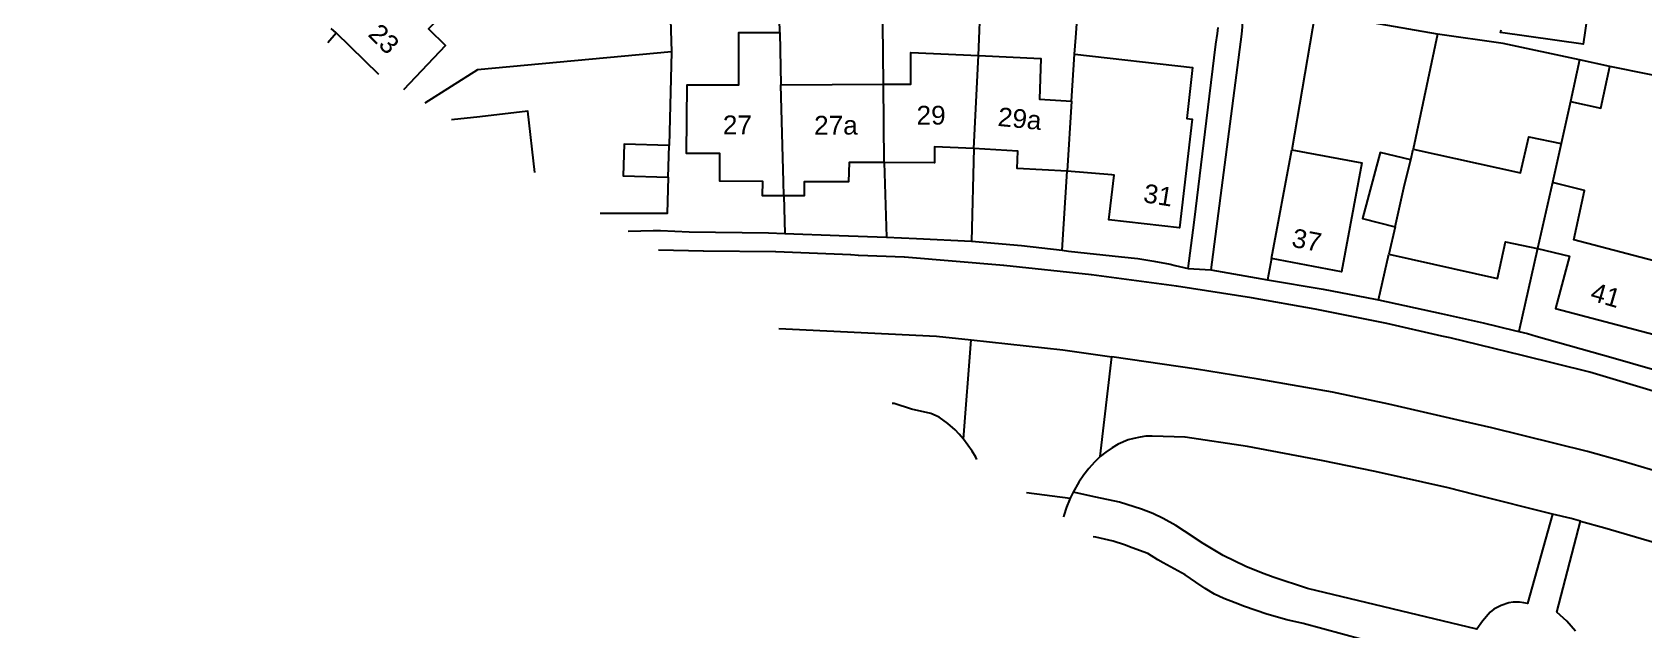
# Model space of a CAD drawing. Header units: millimetres. Extents: x 111502 to 977541, y 8702 to 1044108.
# Drawn here: x 487789.9 to 487918.9, y 241476.5 to 241524.3 of the extents above; entities that cross this region are included whole.
import ezdxf

# ---------------------------------------------------------------- set-up
doc = ezdxf.new("R2010")
doc.units = ezdxf.units.MM
doc.header["$LTSCALE"] = 0.25
doc.linetypes.add('DASHED2', pattern=[9.525, 6.35, -3.175])
doc.layers.add('E HVSS As Laid HV', color=10, linetype='Continuous')
doc.layers.add('X HVSS Site Background', color=8, linetype='Continuous')
doc.styles.add('OS Master Map$1$Standard', font='txt')

# ---------------------------------------------------------------- blocks, each defined once
blk = doc.blocks.new('OS MAP 060722')
at = {"layer": 'X HVSS Site Background', "flags": 128}
for points in [[(-926.72, 2390.9), (-925.98, 2397.04), (-925.98, 2397.04), (-925.83, 2397.89), (-925.83, 2397.89), (-925.78, 2398.39)], [(-937.29, 2396.25), (-937.19, 2397.57), (-937.19, 2397.57), (-936.13, 2412.14)], [(-952.58, 2393.84), (-952.73, 2408.34)], [(-960.88, 2397.98), (-961.08, 2406.39)], [(-944.98, 2396.14), (-944.6, 2405.56)], [(-902.72, 2400.91), (-901.88, 2406.29), (-901.88, 2406.29), (-895.38, 2405.29), (-895.38, 2405.29), (-896.58, 2397.04), (-896.58, 2397.04), (-903.18, 2397.99), (-903.18, 2397.99), (-903.15, 2398.18)], [(-988.48, 2404.29), (-985.74, 2401.65), (-985.74, 2401.65), (-989, 2398.27), (-989, 2398.27), (-987.63, 2396.94), (-987.63, 2396.94), (-990.99, 2393.39)], [(-969.78, 2404.19), (-969.53, 2396.44)], [(-924.41, 2401.53), (-924.38, 2401.44), (-924.38, 2401.44), (-924.18, 2400.84), (-924.18, 2400.84), (-923.98, 2399.94), (-923.98, 2399.94), (-923.88, 2398.94), (-923.88, 2398.94), (-923.88, 2398.44), (-923.88, 2398.44), (-923.93, 2397.84), (-923.93, 2397.84), (-926.38, 2378.99)], [(-908.23, 2397.84), (-918.03, 2399.54), (-918.03, 2399.54), (-918.24, 2398.31), (-918.24, 2398.31), (-919.88, 2388.59)], [(-997.04, 2397.19), (-996.38, 2397.94)], [(-996.38, 2397.94), (-996.78, 2398.29)], [(-992.96, 2394.63), (-996.38, 2397.94)], [(-960.55, 2384.91), (-962.25, 2384.92), (-962.25, 2384.92), (-962.24, 2386.06), (-962.24, 2386.06), (-965.68, 2386.09), (-965.68, 2386.09), (-965.68, 2388.29), (-965.68, 2388.29), (-968.33, 2388.29), (-968.33, 2388.29), (-968.28, 2393.79), (-968.28, 2393.79), (-964.16, 2393.79), (-964.16, 2393.79), (-964.16, 2397.98), (-964.16, 2397.98), (-960.88, 2397.98)], [(-960.88, 2397.98), (-960.78, 2393.79)], [(-908.23, 2397.84), (-910.18, 2388.64)], [(-896.88, 2395.79), (-902.98, 2397.09), (-902.98, 2397.09), (-908.23, 2397.84)], [(-969.53, 2396.44), (-985.08, 2394.99)], [(-969.53, 2396.44), (-969.73, 2388.95)], [(-952.58, 2393.84), (-950.38, 2393.84), (-950.38, 2393.84), (-950.38, 2396.39), (-950.38, 2396.39), (-944.98, 2396.14)], [(-945.33, 2388.69), (-944.98, 2396.14)], [(-944.98, 2396.14), (-939.98, 2395.89), (-939.98, 2395.89), (-940.08, 2392.64), (-940.08, 2392.64), (-937.53, 2392.49)], [(-937.29, 2396.25), (-937.26, 2396.25), (-937.26, 2396.25), (-927.83, 2395.17), (-927.83, 2395.17), (-928.3, 2391.09), (-928.3, 2391.09), (-927.88, 2391.04), (-927.88, 2391.04), (-928.88, 2382.34), (-928.88, 2382.34), (-934.53, 2382.99), (-934.53, 2382.99), (-934.12, 2386.56), (-934.12, 2386.56), (-934.3, 2386.58), (-934.3, 2386.58), (-937.88, 2386.89)], [(-937.53, 2392.49), (-937.29, 2396.25)], [(-896.88, 2395.79), (-897.6, 2392.46)], [(-897.6, 2392.46), (-895.17, 2391.93), (-895.17, 2391.93), (-894.45, 2395.27)], [(-894.45, 2395.27), (-896.88, 2395.79)], [(-884.93, 2393.34), (-894.45, 2395.27)], [(-985.08, 2394.99), (-989.28, 2392.32)], [(-960.78, 2393.79), (-952.58, 2393.84)], [(-960.55, 2384.91), (-960.58, 2386.04), (-960.58, 2386.04), (-960.78, 2393.79)], [(-952.53, 2387.59), (-952.58, 2393.84)], [(-980.47, 2386.78), (-981.03, 2391.69), (-981.03, 2391.69), (-984.88, 2391.24), (-984.88, 2391.24), (-987.16, 2390.98)], [(-937.53, 2392.49), (-937.88, 2386.89)], [(-897.6, 2392.46), (-898.33, 2389.09)], [(-927.78, 2382.17), (-927.68, 2382.99), (-927.68, 2382.99), (-926.72, 2390.9)], [(-969.73, 2388.95), (-973.34, 2389.05), (-973.34, 2389.05), (-973.41, 2386.5), (-973.41, 2386.5), (-969.8, 2386.4)], [(-969.8, 2386.4), (-969.73, 2388.95)], [(-945.33, 2388.69), (-948.48, 2388.84), (-948.48, 2388.84), (-948.48, 2387.54), (-948.48, 2387.54), (-952.53, 2387.59)], [(-910.18, 2388.64), (-901.58, 2386.74), (-901.58, 2386.74), (-900.93, 2389.64), (-900.93, 2389.64), (-898.33, 2389.09)], [(-898.33, 2389.09), (-899.03, 2385.99)], [(-952.53, 2387.59), (-955.33, 2387.59), (-955.33, 2387.59), (-955.38, 2386.04), (-955.38, 2386.04), (-958.91, 2386.04), (-958.91, 2386.04), (-958.92, 2384.9), (-958.92, 2384.9), (-960.55, 2384.91)], [(-952.53, 2387.59), (-952.33, 2381.59)], [(-945.33, 2388.69), (-945.53, 2381.29)], [(-937.88, 2386.89), (-941.88, 2387.09), (-941.88, 2387.09), (-941.83, 2388.49), (-941.83, 2388.49), (-945.33, 2388.69)], [(-921.53, 2379.89), (-919.88, 2388.59)], [(-919.88, 2388.59), (-914.28, 2387.54), (-914.28, 2387.54), (-915.93, 2378.84), (-915.93, 2378.84), (-921.53, 2379.89)], [(-910.38, 2387.79), (-912.83, 2388.39), (-912.83, 2388.39), (-914.23, 2383.09), (-914.23, 2383.09), (-911.63, 2382.44)], [(-911.63, 2382.44), (-910.88, 2385.79), (-910.88, 2385.79), (-910.38, 2387.79)], [(-910.38, 2387.79), (-910.18, 2388.64)], [(-969.8, 2386.4), (-969.88, 2383.49), (-969.88, 2383.49), (-975.24, 2383.49)], [(-938.28, 2380.55), (-937.88, 2386.89)], [(-960.55, 2384.91), (-960.47, 2381.89)], [(-899.03, 2385.99), (-900.23, 2380.69)], [(-888.78, 2379.14), (-897.33, 2381.39), (-897.33, 2381.39), (-896.48, 2385.34), (-896.48, 2385.34), (-899.03, 2385.99)], [(-911.63, 2382.44), (-912.13, 2380.24)], [(-973.01, 2382.09), (-970.98, 2382.14), (-970.98, 2382.14), (-970.43, 2382.14), (-970.43, 2382.14), (-968.13, 2382.04), (-968.13, 2382.04), (-961.78, 2381.94), (-961.78, 2381.94), (-960.47, 2381.89)], [(-960.47, 2381.89), (-956.13, 2381.74), (-956.13, 2381.74), (-952.33, 2381.59)], [(-952.33, 2381.59), (-949.93, 2381.49), (-949.93, 2381.49), (-945.53, 2381.29)], [(-945.53, 2381.29), (-941.53, 2380.94), (-941.53, 2380.94), (-938.28, 2380.55)], [(-928.18, 2379.09), (-927.78, 2382.17)], [(-912.13, 2380.24), (-903.43, 2378.29), (-903.43, 2378.29), (-902.78, 2381.24), (-902.78, 2381.24), (-900.23, 2380.69)], [(-890.98, 2369.29), (-896.03, 2370.79), (-896.03, 2370.79), (-901.43, 2372.14), (-901.43, 2372.14), (-907.23, 2373.54), (-907.23, 2373.54), (-907.88, 2373.69), (-907.88, 2373.69), (-912.28, 2374.69), (-912.28, 2374.69), (-918.03, 2375.84), (-918.03, 2375.84), (-923.13, 2376.74), (-923.13, 2376.74), (-929.13, 2377.69), (-929.13, 2377.69), (-935.93, 2378.59), (-935.93, 2378.59), (-942.93, 2379.34), (-942.93, 2379.34), (-950.88, 2379.99), (-950.88, 2379.99), (-954.58, 2380.14), (-954.58, 2380.14), (-955.18, 2380.19), (-955.18, 2380.19), (-961.18, 2380.44), (-961.18, 2380.44), (-966.98, 2380.49), (-966.98, 2380.49), (-970.57, 2380.55)], [(-938.28, 2380.55), (-937.78, 2380.49), (-937.78, 2380.49), (-933.53, 2380.04), (-933.53, 2380.04), (-932.23, 2379.89), (-932.23, 2379.89), (-930.93, 2379.69), (-930.93, 2379.69), (-929.63, 2379.44), (-929.63, 2379.44), (-929.22, 2379.34), (-929.22, 2379.34), (-928.18, 2379.09)], [(-921.53, 2379.89), (-921.85, 2378.2)], [(-912.96, 2376.58), (-912.13, 2380.24)], [(-900.23, 2380.69), (-901.73, 2374.06)], [(-900.23, 2380.69), (-897.68, 2380.09), (-897.68, 2380.09), (-898.78, 2375.89), (-898.78, 2375.89), (-890.38, 2373.69), (-890.38, 2373.69), (-890.29, 2373.66)], [(-928.18, 2379.09), (-926.38, 2378.99)], [(-926.38, 2378.99), (-921.85, 2378.2)], [(-921.85, 2378.2), (-921.83, 2378.19), (-921.83, 2378.19), (-917.38, 2377.44), (-917.38, 2377.44), (-913.23, 2376.64), (-913.23, 2376.64), (-912.96, 2376.58)], [(-912.96, 2376.58), (-907.93, 2375.49), (-907.93, 2375.49), (-904.58, 2374.74), (-904.58, 2374.74), (-902.08, 2374.14), (-902.08, 2374.14), (-901.73, 2374.06)], [(-960.95, 2374.3), (-948.33, 2373.69), (-948.33, 2373.69), (-945.55, 2373.39)], [(-946.18, 2365.44), (-945.55, 2373.39)], [(-945.55, 2373.39), (-938.23, 2372.59), (-938.23, 2372.59), (-934.3, 2372.02)], [(-901.73, 2374.06), (-901.03, 2373.89), (-901.03, 2373.89), (-900.33, 2373.69), (-900.33, 2373.69), (-894.18, 2371.94), (-894.18, 2371.94), (-891.03, 2371.04), (-891.03, 2371.04), (-891.02, 2371.04)], [(-935.23, 2364.04), (-934.3, 2372.02)], [(-886.88, 2361.74), (-893.38, 2363.64), (-893.38, 2363.64), (-896.23, 2364.44), (-896.23, 2364.44), (-903.88, 2366.34), (-903.88, 2366.34), (-906.23, 2366.89), (-906.23, 2366.89), (-912.13, 2368.24), (-912.13, 2368.24), (-916.63, 2369.19), (-916.63, 2369.19), (-922.58, 2370.24), (-922.58, 2370.24), (-927.53, 2371.04), (-927.53, 2371.04), (-934.3, 2372.02)], [(-946.18, 2365.44), (-946.53, 2365.84), (-946.53, 2365.84), (-946.83, 2366.19), (-946.83, 2366.19), (-947.43, 2366.69), (-947.43, 2366.69), (-948.13, 2367.19), (-948.13, 2367.19), (-948.78, 2367.49), (-948.78, 2367.49), (-950.33, 2367.84), (-950.33, 2367.84), (-951.73, 2368.29), (-951.73, 2368.29), (-951.88, 2368.3)], [(-899.03, 2359.44), (-905.18, 2360.99), (-905.18, 2360.99), (-907.38, 2361.54), (-907.38, 2361.54), (-913.23, 2362.84), (-913.23, 2362.84), (-917.53, 2363.74), (-917.53, 2363.74), (-923.43, 2364.84), (-923.43, 2364.84), (-928.43, 2365.59), (-928.43, 2365.59), (-931.08, 2365.69), (-931.08, 2365.69), (-931.58, 2365.69), (-931.58, 2365.69), (-932.03, 2365.59), (-932.03, 2365.59), (-932.53, 2365.49), (-932.53, 2365.49), (-932.98, 2365.39), (-932.98, 2365.39), (-933.78, 2365.04), (-933.78, 2365.04), (-934.28, 2364.74), (-934.28, 2364.74), (-934.78, 2364.39), (-934.78, 2364.39), (-935.23, 2364.04)], [(-945.09, 2363.8), (-945.18, 2363.99), (-945.18, 2363.99), (-945.48, 2364.49), (-945.48, 2364.49), (-946.18, 2365.44)], [(-935.23, 2364.04), (-935.68, 2363.59), (-935.68, 2363.59), (-936.13, 2363.09), (-936.13, 2363.09), (-936.53, 2362.59), (-936.53, 2362.59), (-936.93, 2361.99), (-936.93, 2361.99), (-937.38, 2361.19)], [(-941.13, 2361.18), (-937.62, 2360.72)], [(-937.62, 2360.72), (-937.68, 2360.59), (-937.68, 2360.59), (-937.93, 2359.99), (-937.93, 2359.99), (-938.13, 2359.34), (-938.13, 2359.34), (-938.16, 2359.21)], [(-937.38, 2361.19), (-937.62, 2360.72)], [(-899.03, 2359.44), (-901.03, 2352.29), (-901.03, 2352.29), (-901.33, 2352.34), (-901.33, 2352.34), (-901.68, 2352.39), (-901.68, 2352.39), (-902.18, 2352.39), (-902.18, 2352.39), (-902.53, 2352.34), (-902.53, 2352.34), (-903.13, 2352.14), (-903.13, 2352.14), (-903.73, 2351.84), (-903.73, 2351.84), (-904.03, 2351.59), (-904.03, 2351.59), (-904.63, 2350.89), (-904.63, 2350.89), (-905.08, 2350.24), (-905.08, 2350.24), (-918.63, 2353.49), (-918.63, 2353.49), (-921.38, 2354.39), (-921.38, 2354.39), (-922.33, 2354.74), (-922.33, 2354.74), (-923.58, 2355.24), (-923.58, 2355.24), (-925.38, 2356.14), (-925.38, 2356.14), (-926.98, 2357.09), (-926.98, 2357.09), (-928.48, 2358.09), (-928.48, 2358.09), (-929.18, 2358.54), (-929.18, 2358.54), (-930.18, 2359.09), (-930.18, 2359.09), (-931.03, 2359.49), (-931.03, 2359.49), (-931.93, 2359.84), (-931.93, 2359.84), (-933.68, 2360.39), (-933.68, 2360.39), (-935.58, 2360.79), (-935.58, 2360.79), (-937.38, 2361.19)], [(-896.78, 2358.89), (-897.53, 2359.09), (-897.53, 2359.09), (-899.03, 2359.44)], [(-897.18, 2350.09), (-897.88, 2350.89), (-897.88, 2350.89), (-898.68, 2351.59), (-898.68, 2351.59), (-896.78, 2358.89)], [(-896.78, 2358.89), (-894.83, 2358.34), (-894.83, 2358.34), (-888.38, 2356.44), (-888.38, 2356.44), (-884.43, 2355.19), (-884.43, 2355.19), (-879.23, 2353.34), (-879.23, 2353.34), (-877.43, 2352.74), (-877.43, 2352.74), (-867.88, 2349.24)], [(-906.38, 2347.29), (-918.98, 2350.69), (-918.98, 2350.69), (-920.28, 2350.99), (-920.28, 2350.99), (-921.88, 2351.44), (-921.88, 2351.44), (-923.68, 2352.04), (-923.68, 2352.04), (-924.43, 2352.34), (-924.43, 2352.34), (-925.33, 2352.69), (-925.33, 2352.69), (-926.08, 2353.04), (-926.08, 2353.04), (-926.83, 2353.49), (-926.83, 2353.49), (-927.58, 2353.99), (-927.58, 2353.99), (-928.43, 2354.59), (-928.43, 2354.59), (-930.18, 2355.54), (-930.18, 2355.54), (-930.63, 2355.79), (-930.63, 2355.79), (-931.43, 2356.29), (-931.43, 2356.29), (-932.68, 2356.74), (-932.68, 2356.74), (-933.28, 2356.99), (-933.28, 2356.99), (-934.18, 2357.29), (-934.18, 2357.29), (-935.58, 2357.59), (-935.58, 2357.59), (-935.78, 2357.63)]]:
    blk.add_lwpolyline(points, dxfattribs=at)
at = {"layer": 'X HVSS Site Background', "char_height": 1.5, "attachment_point": 7, "style": 'OS Master Map$1$Standard'}
for s, insert, rotation in [('{\\farial|b0|i0|c0|p34;23}', (-993.92, 2397.75), 315.1), ('{\\farial|b0|i0|c0|p34;29a}', (-943.48, 2390.49), 354.5), ('{\\farial|b0|i0|c0|p34;31}', (-931.85, 2384.39), 350.9), ('{\\farial|b0|i0|c0|p34;37}', (-919.98, 2380.83), 349.1), ('{\\farial|b0|i0|c0|p34;41}', (-896.09, 2376.57), 343.7)]:
    blk.add_mtext(s, dxfattribs=dict(at, insert=insert, rotation=rotation))
for s, insert in [('{\\farial|b0|i0|c0|p34;27}', (-965.43, 2389.84)), ('{\\farial|b0|i0|c0|p34;27a}', (-958.13, 2389.79)), ('{\\farial|b0|i0|c0|p34;29}', (-949.93, 2390.59))]:
    blk.add_mtext(s, dxfattribs=dict(at, insert=insert))

msp = doc.modelspace()

# ---------------------------------------------------------------- linework, layer by layer
at = {"lineweight": 0}
msp.add_circle((488727.82, 239008.33), 11388.42, dxfattribs=at)

# ---------------------------------------------------------------- block references
at = {"layer": 'E HVSS As Laid HV', "linetype": 'DASHED2', "lineweight": 0}
msp.add_blockref('OS MAP 060722', (488810.58, 239126.31), dxfattribs=at)

doc.saveas('drawing.dxf')
